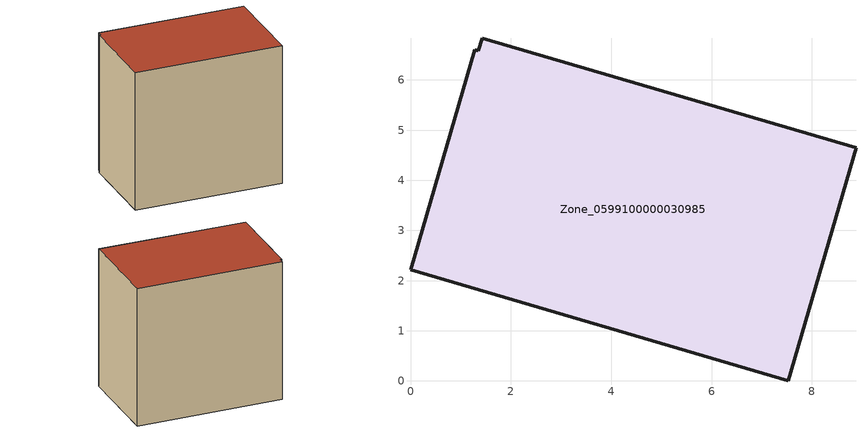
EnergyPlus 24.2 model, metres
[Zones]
Zone_0599100000030985
 floor ground (C_G): 1.43,6.83 8.88,4.65 7.53,0 0,2.22 1.28,6.61 1.35,6.58 z0
 wall outside (C_F): 7.53,0 8.88,4.65 1.43,6.83 1.35,6.58 1.28,6.61 0,2.22 7.53,0 z0:7.53
 roof outside (C_R): 8.88,4.65 1.43,6.83 1.35,6.58 1.28,6.61 0,2.22 7.53,0 z7.53
[BUILDING]
Pand.0599100000030985: North Axis=0; Terrain=City; Loads Convergence Tolerance Value=0.04; Temperature Convergence Tolerance Value=0.4; Solar Distribution=FullExterior; Maximum Number of Warmup Days=25; Minimum Number of Warmup Days=1
[Site:Location]
Rotterdam.The.Hague.AP_ZH_NLD Design_Conditions: Latitude=51.96; Longitude=4.45; Time Zone=1; Elevation=-4.5
[SITE:GROUNDTEMPERATURE:BUILDINGSURFACE]
18, 18, 18, 18, 18, 18, 18, 18, 18, 18, 18, 18
[MATERIAL] Thermal Absorptance=0.9; Solar Absorptance=0.7; Visible Absorptance=0.7
Name | Roughness | Thickness | Conductivity | Density | Specific Heat
G.TI.1946 | MediumSmooth | 0.15 | 1 | 540 | 1210
F.TI.1946 | Rough | 0.3 | 0.857143 | 1920 | 840
R.TI.1946 | MediumRough | 0.2 | 0.1 | 1500 | 1000
[CONSTRUCTION]
C_G: G.TI.1946
C_F: F.TI.1946
C_R: R.TI.1946
[ZONE]
Zone_0599100000030985: Type=1; Multiplier=1; Ceiling Height=Autocalculate; Volume=Autocalculate; Floor Area=autocalculate; Part of Total Floor Area=Yes
[ZONEINFILTRATION:DESIGNFLOWRATE]
Infil_Zone_0599100000030985: Zone or ZoneList or Space or SpaceList=Zone_0599100000030985; Schedule=AlwaysOn; Design Flow Rate Calculation Method=Flow/Area; Flow Rate per Floor Area=0.003; Constant Term Coefficient=1; Temperature Term Coefficient=0; Velocity Term Coefficient=0; Velocity Squared Term Coefficient=0
[HVACTEMPLATE:ZONE:IDEALLOADSAIRSYSTEM]
Zone_0599100000030985: Maximum Heating Supply Air Temperature=50; Minimum Cooling Supply Air Temperature=13; Maximum Heating Supply Air Humidity Ratio=0.0156; Minimum Cooling Supply Air Humidity Ratio=0.0077; Heating Limit=NoLimit; Cooling Limit=NoLimit; Dehumidification Control Type=ConstantSensibleHeatRatio; Cooling Sensible Heat Ratio=0.7; Dehumidification Setpoint=60; Humidification Control Type=None; Humidification Setpoint=30; Outdoor Air Method=None; Outdoor Air Flow Rate per Person=0.00944; Outdoor Air Flow Rate per Zone Floor Area=0; Outdoor Air Flow Rate per Zone=0; Demand Controlled Ventilation Type=None; Outdoor Air Economizer Type=NoEconomizer; Heat Recovery Type=None; Sensible Heat Recovery Effectiveness=0.7; Latent Heat Recovery Effectiveness=0.65
[ZONECONTROL:THERMOSTAT]
ThermostatControl_Zone_0599100000030985: Zone or ZoneList=Zone_0599100000030985; Control Type Schedule=DualSetpointControlType; Control 1=Thermostat_Zone_0599100000030985; Temperature Difference Between Cutout And Setpoint=0
[THERMOSTATSETPOINT:DUALSETPOINT]
Thermostat_Zone_0599100000030985: Heating Setpoint Temperature Schedule=HeatingSetpoint_Zone_0599100000030985; Cooling Setpoint Temperature Schedule=CoolingSetpoint_Zone_0599100000030985
[SCHEDULE:COMPACT]
HeatingSetpoint_Zone_0599100000030985: Through: 12/31, For: AllDays, Until: 24:00, 21
CoolingSetpoint_Zone_0599100000030985: Through: 12/31, For: AllDays, Until: 24:00, 24
DualSetpointControlType: Through: 12/31, For: AllDays, Until: 24:00, 4
AlwaysOn: Through: 12/31, For: AllDays, Until: 24:00, 1
